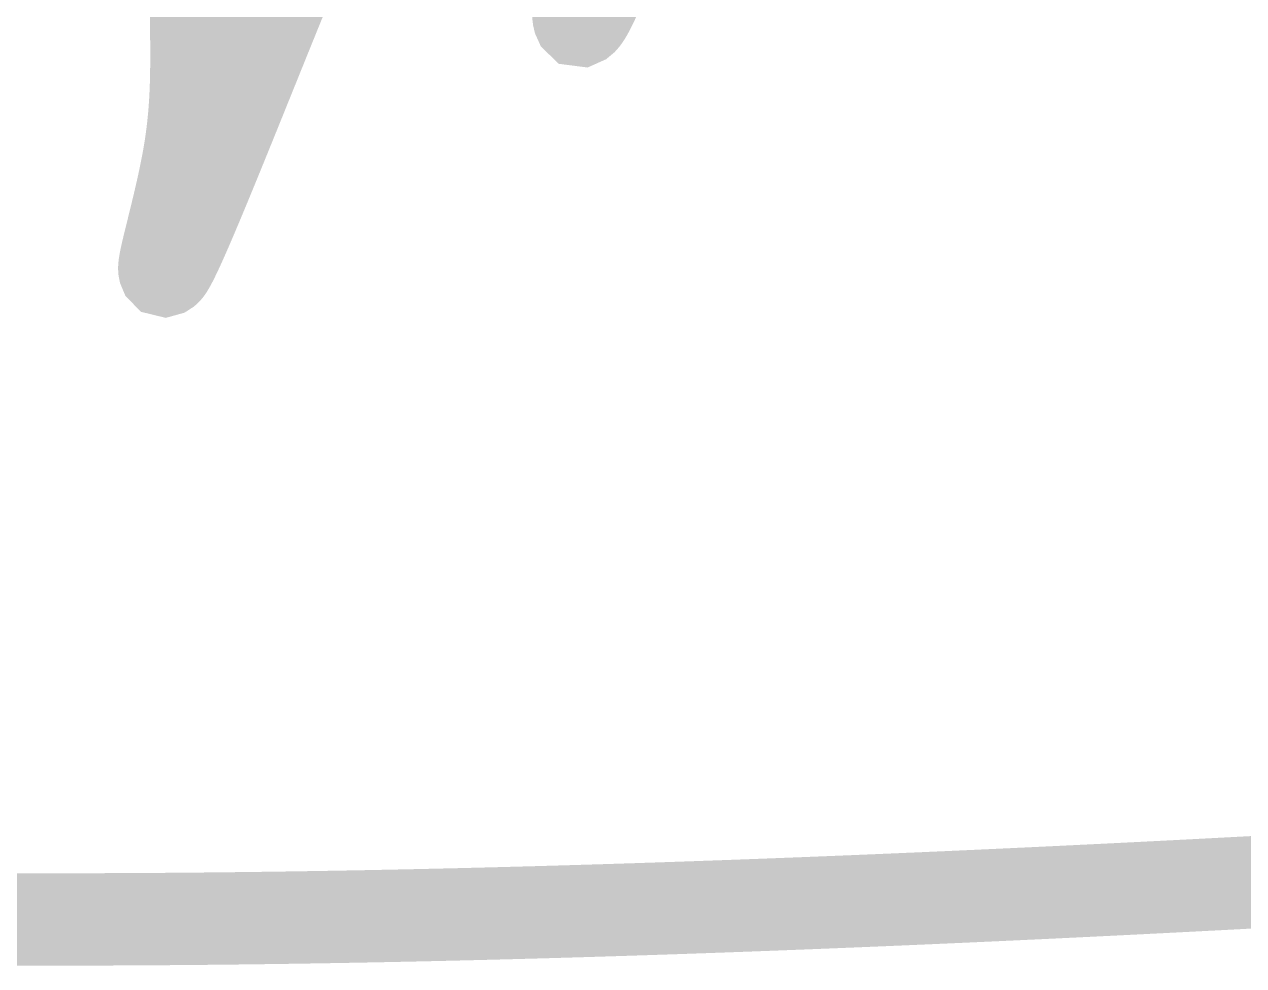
# Model space of a CAD drawing. Header units: millimetres. Extents: x -295047 to 263296, y -724756 to -308748.
# Drawn here: x 126511.4 to 126775.2, y -357248.3 to -357044.5 of the extents above; entities that cross this region are included whole.
import ezdxf
from ezdxf.enums import TextEntityAlignment as Align

# ---------------------------------------------------------------- set-up
doc = ezdxf.new("R2010")
doc.units = ezdxf.units.MM
doc.header["$MEASUREMENT"] = 0
for name, color, linetype, lineweight in [('ISO', 153, 'Continuous', 13), ('LC ISO', 153, 'Continuous', 13), ('LC Net thay', 7, 'Continuous', 25), ('LC Text1', 3, 'Continuous', 20)]:
    doc.layers.add(name, color=color, linetype=linetype, lineweight=lineweight)
doc.styles.add('Khungten', font='VHAVAN.TTF', dxfattribs={"width": 0.9, "height": 5000})
doc.styles.add('Title', font='VHBLACK.TTF', dxfattribs={"width": 0.8})

# ---------------------------------------------------------------- blocks, each defined once
blk = doc.blocks.new('Mr. Giang')
at = {"layer": 'LC ISO', "const_width": 50}
for points in [[(1084.333279889785, 314.0024144004051), (1084.298597152914, 312.1758360362143), (1084.265241330587, 310.3528412029011), (1084.233560375826, 308.533670437848), (1084.203902241644, 306.7185642784694), (1084.176614881058, 304.9077632621634), (1084.152046247084, 303.1015079263435), (1084.130544292737, 301.3000388083935), (1084.11245697103, 299.5035964457127), (1084.09813223498, 297.7124213757141), (1084.087918037607, 295.926754135796), (1084.084389603327, 295.0138880592547), (1084.080691271696, 292.3724468221907), (1084.082978112117, 290.6030608053745), (1084.088401290539, 288.8380658952218), (1084.096357615329, 287.0768669155743), (1084.106243894842, 285.3188686902471), (1084.117456937437, 283.5634760430833), (1084.129393551471, 281.8100937978828), (1084.141450545304, 280.0581267785033), (1084.153024727298, 278.3069798087438), (1084.163512905808, 276.5560577124484), (1084.172311889188, 274.8047653134317), (1084.178818485806, 273.052507435521), (1084.18242950402, 271.2986889025601), (1084.18254175218, 269.5427145383495), (1084.17855203865, 267.783989166732), (1084.169857171792, 266.0219176115359), (1084.155853959961, 264.2559046965903), (1084.135939211514, 262.4853552456947), (1084.109509734813, 260.7096740827071), (1084.075962338217, 258.9282660314415), (1084.03469383008, 257.1405359157125), (1083.985101018765, 255.3458885593629), (1083.92658071263, 253.5437287862218), (1083.858529720033, 251.7334614201033), (1083.780344849331, 249.9144912848362), (1083.691422908884, 248.0862232042491), (1083.59116070705, 246.248062002171), (1083.478955052194, 244.3994125024296), (1083.354202752667, 242.5396795288404), (1083.216300616827, 240.6682679052466), (1083.064645453042, 238.7845824554611), (1082.898634069657, 236.8880280032999), (1082.717663275043, 234.9780093726193), (1082.521129877554, 233.0539313872341), (1082.308430685546, 231.115198870959), (1082.078962507378, 229.1612166476223), (1081.832122151413, 227.1913895410669), (1081.567306426012, 225.2051223751068), (1081.283912139526, 223.2018199735717), (1080.981336100314, 221.1808871602756), (1080.572569477845, 218.6128868013183), (1080.316371272905, 217.0840084217085), (1079.9543647927, 215.0097026074917), (1079.574478864103, 212.9220045664973), (1079.178242768714, 210.8241184053994), (1078.76718578812, 208.7192482308436), (1078.342837203925, 206.6105981495176), (1077.906726297723, 204.5013722680518), (1077.460382351111, 202.3947746931348), (1077.005334645681, 200.294009531412), (1076.543112463033, 198.2022808895424), (1076.075245084764, 196.1227928741996), (1075.603261792466, 194.0587495920292), (1075.128691867733, 192.0133551497054), (1074.653064592169, 189.9898136538866), (1074.177909247366, 187.9913292112475), (1073.70475511492, 186.0211059284181), (1073.23513147643, 184.0823479120868), (1072.770567613484, 182.1782592688995), (1072.312592807685, 180.3120441055292), (1071.862736340627, 178.4869065286358), (1071.42252749391, 176.7060506448779), (1070.993495549122, 174.9726805609016), (1070.577169787864, 173.290000383395), (1070.175079491734, 171.6612142190172), (1069.788753942323, 170.0895261743987), (1069.419722421233, 168.5781403562425), (1069.069514210054, 167.1302608711793), (1068.739658590385, 165.749091825883), (1068.43168484382, 164.4378373269982), (1068.147122251958, 163.1997014812138), (1067.887500096396, 162.0378883951886), (1067.654347658728, 160.955602175568), (1067.422930459875, 159.8235844376526), (1067.2733688161, 159.0419750361336), (1067.126978379117, 158.2133820139883), (1067.009668888846, 157.4692235398868), (1066.921085476269, 156.808453377647), (1066.860873272376, 156.2300252910423), (1066.82867740815, 155.7328930438906), (1066.82414301458, 155.31601039995), (1066.846915222648, 154.9783311230394), (1066.896639163341, 154.7188089769467), (1066.972959967647, 154.5363977254744), (1067.07552276655, 154.4300511323963), (1067.203972691034, 154.3987229615161), (1067.357954872089, 154.4413669766356), (1067.537114440697, 154.5569369415441), (1067.741096527848, 154.7443866200292), (1067.969546264522, 155.0026697758946), (1068.222108781712, 155.3307401729277), (1068.498429210396, 155.7275515749179), (1068.798152681569, 156.1920577456814), (1069.120924326207, 156.7232124489788), (1069.466389275304, 157.3199694486263), (1069.83419265984, 157.9812825084132), (1070.223979610803, 158.7061053921277), (1070.63539525918, 159.4933918635723), (1071.068084735958, 160.3420956865499), (1071.521693172118, 161.2511706248201), (1071.995865698651, 162.2195704422145), (1072.490247446535, 163.2462489024933), (1073.004483546769, 164.3301597694869), (1073.538219130326, 165.470256806956), (1074.091099328198, 166.6654937787174), (1074.662769271369, 167.9148244485599), (1075.252874090826, 169.2172025802565), (1075.861058917553, 170.5715819376254), (1076.486968882541, 171.9769162844689), (1077.130249116767, 173.4321593845472), (1077.790544751223, 174.9362650016769), (1078.467500916895, 176.4881868996463), (1079.16076274477, 178.0868788422584), (1079.869975365827, 179.7312945932876), (1080.594783911059, 181.4203879165507), (1081.334833511451, 183.1531125758213), (1082.089769297983, 184.9284223349034), (1082.859236401642, 186.7452709575849), (1083.642879953422, 188.6026122076677), (1084.440345084302, 190.499399848941), (1085.251276925268, 192.4345876452082), (1086.075320607309, 194.4071293602566), (1086.912121261407, 196.4159787578605), (1087.761324018549, 198.4600896018524), (1088.622574009724, 200.5384156559904), (1089.495516365915, 202.6499106840927), (1090.379796218105, 204.7935284499335), (1091.275058697287, 206.9682227173291), (1092.180948934439, 209.1729472500545), (1093.097112060555, 211.4066558119114), (1094.023193206613, 213.6683021666893), (1094.958837503602, 215.9568400781905), (1095.90369008251, 218.2712233102033), (1096.85739607432, 220.6104056265164), (1097.81960061002, 222.9733407909321), (1098.789948820597, 225.3589825672536), (1099.768085837028, 227.7662847192409), (1100.753656790309, 230.1942010107251), (1101.746306811422, 232.6416852054801), (1102.745681031354, 235.1076910673089), (1103.751424581092, 237.5911723599996), (1104.763182591614, 240.0910828473415), (1105.780600193915, 242.6063762931365), (1106.803322518978, 245.1360064611877), (1107.830994697786, 247.6789271152694), (1108.863261861327, 250.2340920191841), (1109.899769140588, 252.80045493672), (1110.940161666551, 255.3769696316807), (1111.984084570206, 257.9625898678537), (1113.03118298254, 260.556269409042), (1114.081102034532, 263.1569620190201), (1115.133486857175, 265.7636214616046), (1116.187982581448, 268.3752015005703), (1117.244234338345, 270.9906558997335), (1118.301887258842, 273.6089384228546), (1119.360586473934, 276.2290028337645), (1120.419977114606, 278.8498028962375), (1121.479704311837, 281.4702923740621), (1122.539413196616, 284.0894250310413), (1123.59874889993, 286.7061546309632), (1124.65735655277, 289.3194349376445), (1125.714881286112, 291.9282197148458), (1126.770968230944, 294.5314627263697), (1127.825262518258, 297.1281177360329), (1128.877409279032, 299.7171385075953), (1129.927053644255, 302.2974788048746), (1130.973840744919, 304.8680923916726), (1132.017415712002, 307.4279330317491), (1133.057423676489, 309.9759544889224), (1134.093509769373, 312.5111105269942)], [(1292.882201520719, 314.5662087826592), (1292.561073536603, 312.1863273724233), (1292.256136321105, 309.8589434994615), (1291.970928385625, 307.5966113659049), (1291.708988241587, 305.4118851739401), (1291.473854400402, 303.3173191257114), (1291.269065373477, 301.3254674233783), (1291.098159672236, 299.4488842691127), (1290.96467580809, 297.7001238650734), (1290.872152292449, 296.0917404134051), (1290.82412763673, 294.6362881162951), (1290.824140352347, 293.3463211758873), (1290.875728950711, 292.2343937943407), (1290.98243194324, 291.3130601738133), (1291.147787841345, 290.5948745164934), (1291.375335156437, 290.0923910244961), (1291.646565333059, 289.8292950166468), (1292.029640182165, 289.7799416556641), (1292.455488365237, 289.9697986872535), (1292.942215559689, 290.376607758338), (1293.48588076531, 290.9892428647937), (1294.082542981879, 291.7965780025276), (1294.728261209187, 292.7874871674446), (1295.419094447011, 293.9508443554525), (1296.151101695143, 295.2755235624267), (1296.92034195336, 296.7503987842744), (1297.722874221454, 298.3643440169003), (1298.554757499202, 300.1062332561976), (1299.412050786393, 301.9649404980566), (1300.290813082815, 303.9293397383979), (1301.187103388249, 305.9883049730986), (1302.096980702477, 308.1307101980798), (1303.016504025289, 310.3454294092178), (1303.941732356465, 312.621336602419)], [(957.8740146552154, -196.942949668839), (968.4414961505317, -196.9967596957285), (979.0161627650014, -197.037662727831), (989.5986612806373, -197.0652567570796), (998.4129151999987, -197.0777855999913), (1010.789535675871, -197.0790542266768), (1021.398301595229, -197.0650888646924), (1032.01580812551, -197.0373864629655), (1042.641927763303, -196.9960893671523), (1053.276533005192, -196.9413399229088), (1063.919496347768, -196.8732804758765), (1074.570690287615, -196.7920533717115), (1085.229987321323, -196.6978009560553), (1095.897259945486, -196.5906655745639), (1106.572380656686, -196.4707895728934), (1117.255221951513, -196.3383152966853), (1127.945656326556, -196.1933850915811), (1138.643556278399, -196.0361413032369), (1149.348794303638, -195.8667262773088), (1160.061242898857, -195.6852823594527), (1170.780774560641, -195.4919518952956), (1181.507261785584, -195.2868772305083), (1192.240577070272, -195.070200710732), (1202.980592911292, -194.842064681623), (1213.727181805236, -194.6026114888227), (1224.480216248689, -194.3519834779872), (1235.239568738238, -194.090322994758), (1246.005111770475, -193.8177723847912), (1256.776717841985, -193.5344739937427), (1267.554259449356, -193.2405701672542), (1278.337609089183, -192.9362032509671), (1289.126639258044, -192.621515590552), (1299.921222452536, -192.2966495316505), (1310.721231169242, -191.961747419904), (1321.526537904756, -191.6169516009686), (1332.337015155659, -191.2624044205004), (1343.152535418543, -190.8982482241263), (1353.972971189996, -190.5246253575315), (1364.798194966606, -190.1416781663429), (1375.628079244962, -189.7495489962166), (1386.46249652165, -189.3483801927941), (1397.301319293259, -188.9383141017315), (1408.144420056382, -188.5194930686848), (1418.991671307602, -188.0920594392956), (1429.842945543507, -187.6561555592198), (1440.69811526069, -187.211923774099), (1451.557052955734, -186.7595064295892), (1462.419631125231, -186.2990458713466), (1473.285722265766, -185.830684444998), (1484.15519887393, -185.3545644962142), (1495.027933446312, -184.870828370651), (1505.903798479496, -184.3796184139355), (1516.782666470073, -183.8810769717384), (1527.664409914632, -183.375346389701), (1538.548901309761, -182.862569013465), (1549.436013152048, -182.3428871886863), (1560.325617938081, -181.816443261021), (1571.217588164447, -181.2833795761107), (1582.111796327736, -180.7438384796114), (1593.008114924534, -180.1979623171792), (1603.906416451431, -179.6458934344409), (1614.806573405018, -179.0877741770673), (1625.708458281879, -178.5237468907144), (1636.611943578606, -177.9539539210091), (1647.51690179178, -177.3785376136075), (1658.423205417999, -176.7976403141656), (1669.330726953845, -176.211404368325), (1680.239338895906, -175.6199721217563)]]:
    blk.add_lwpolyline(points, dxfattribs=at)
blk = doc.blocks.new('lcdi KC')
at = {"layer": 'ISO', "xscale": 0.5, "yscale": 0.5, "zscale": 0.5}
blk.add_blockref('Mr. Giang', (37323.95851326306, -842.8215605093428), dxfattribs=at)
at = {"color": 7, "style": 'Khungten', "width": 0.8}
for tag, p in [('REVISION', (39498.75262445212, -10746.30395446718)), ('NGAYHT', (39546.07413610817, -11609.37091637403))]:
    blk.add_attdef(tag, text='', height=199.998925739526, dxfattribs=at).set_placement(p, align=Align.CENTER)
at = {"layer": 'LC Text1', "style": 'Title', "width": 1.485915225563207}
for tag, p, p2 in [('TENBANVE1', (36912.6576448679, -8885.760238945484), (40339.14494544267, -8885.760238945484)), ('TENBANVE2', (36912.6576448679, -9562.4655643329), (40339.14494544267, -9562.4655643329))]:
    blk.add_attdef(tag, text='', height=249.9999935159642, dxfattribs=at).set_placement(p, p2, align=Align.FIT)
at = {"layer": 'LC Text1', "style": 'Title', "width": 0.7}
blk.add_attdef('SOBANVE', text='', height=249.9999935159642, dxfattribs=at).set_placement((39561.98223525287, -13896.18071823567), align=Align.CENTER)

msp = doc.modelspace()

# ---------------------------------------------------------------- block references
at = {"layer": 'LC Net thay', "xscale": 0.8, "yscale": 0.8, "zscale": 0.8}
msp.add_blockref('lcdi KC', (96255.76892852547, -356485.2570473381), dxfattribs=at)

doc.saveas('drawing.dxf')
